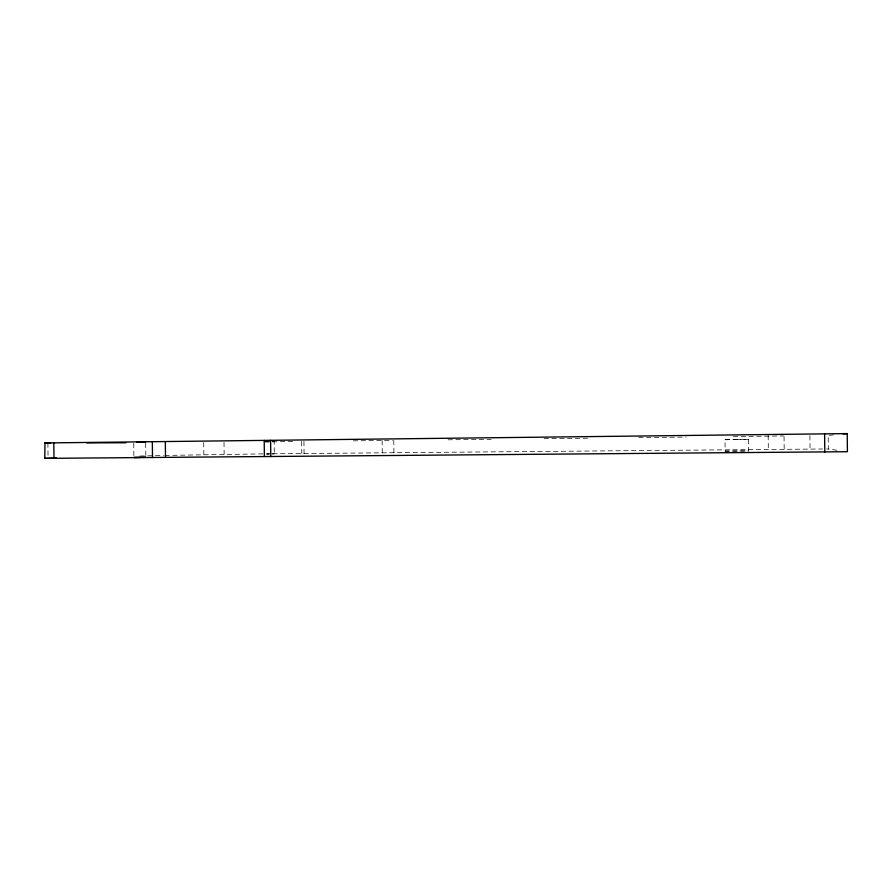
<?xml version="1.0" encoding="UTF-8"?>
<svg xmlns="http://www.w3.org/2000/svg" width="892" height="892" viewBox="0 0 892 892"><rect width="100%" height="100%" fill="white"/><g stroke="black" fill="none" stroke-linecap="round" stroke-linejoin="round"><path stroke-width="0.67" stroke-dasharray="4.46 3.34" d="M833.63 434.883L828.189 435.396L828.322 449.033L837.867 450.371M725.029 439.723L748.477 439.466L748.6 450.928L725.14 451.129L725.029 439.723L736.424 439.589M725.14 451.129L748.6 450.928M272.35 441.696L274.167 441.696L274.312 453.917L272.484 453.961M274.178 441.696L272.45 441.73M139.854 456.035L163.504 455.455M164.897 455.422L265.738 453.838M748.477 439.466L737.026 439.611M265.247 441.774L268.893 441.73M266.072 453.995L269.172 453.95M272.673 453.783L822.602 448.999M265.615 441.875L271.157 441.819M272.551 441.796L294.739 441.551M353.321 440.838L392.502 440.425M448.063 439.801L491.213 439.299M544.098 438.697L588.631 438.195M638.728 437.615L686.048 437.08M733.358 436.545L783.466 435.965M269.027 454.017L266.82 454.028M269.038 441.763L265.314 441.785M267.132 453.827L271.291 453.794M272.573 453.917L274.312 453.917M826.672 448.999L828.322 449.033M393.796 440.414L393.918 452.723M382.133 440.514L382.267 452.88M303.938 441.406L304.06 453.571M301.663 441.462L301.797 453.526M224.015 442.354L224.137 454.206M203.71 442.532L203.844 454.485M145.686 443.201L145.842 457.317M133.733 443.324L133.878 457.462M47.889 443.001L48.023 455.478M809.903 435.664L810.036 449.077M784.046 436.522L784.191 450.627M768.168 435.419L768.324 450.761"/><path stroke-width="1.34" d="M843.141 434.003L847.222 433.623L847.4 451.709L44.79 458.377L44.979 442.956L847.199 433.601M44.79 458.377L56.408 458.042M143.958 441.953L145.675 441.919L136.632 441.986M141.304 441.986L142.731 441.975M139.933 457.34L145.842 457.317L133.878 457.462L139.799 457.44M50.677 442.99L44.6 442.99M86.847 442.878L125.805 442.767M270.611 440.28L270.789 456.615M264.21 440.414L264.378 456.548M165.332 441.573L165.511 457.362M152.331 441.674L152.51 457.574M53.81 442.833L53.977 458.377M824.609 433.768L824.799 452.11"/></g></svg>
